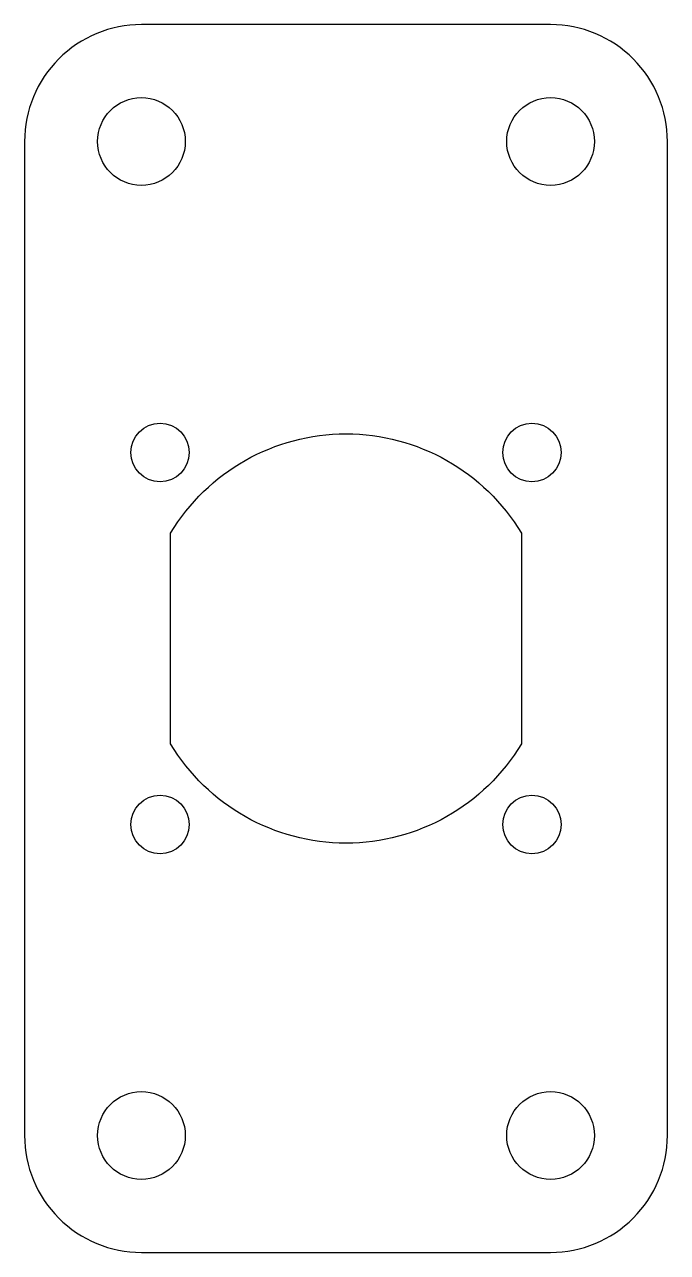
# Model space of a CAD drawing. Header units: millimetres. Extents: x -11 to 11, y -21 to 21.
import ezdxf

# ---------------------------------------------------------------- set-up
doc = ezdxf.new("R2010")
doc.units = ezdxf.units.MM

msp = doc.modelspace()

# ---------------------------------------------------------------- linework, layer by layer
for points in [[(11, -17), (11, 17, 0.414214), (7, 21), (-7, 21, 0.414214), (-11, 17), (-11, -17, 0.414214), (-7, -21), (7, -21, 0.414214)], [(-6, 3.606, -0.565741), (6, 3.606), (6, -3.606, -0.565741), (-6, -3.606)]]:
    msp.add_lwpolyline(points, format="xyb", close=True)
for centre, radius in [((-7, 17), 1.5), ((7, 17), 1.5), ((-6.364, 6.364), 1), ((6.364, 6.364), 1), ((-6.364, -6.364), 1), ((6.364, -6.364), 1), ((-7, -17), 1.5), ((7, -17), 1.5)]:
    msp.add_circle(centre, radius)

doc.saveas('drawing.dxf')
